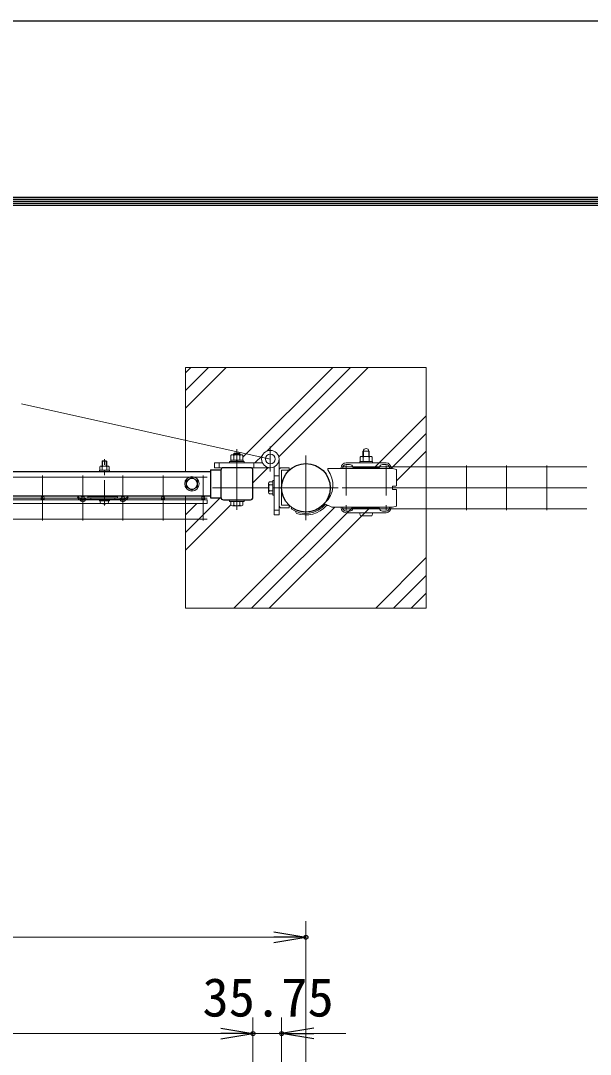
# Model space of a CAD drawing. Units: millimetres, scale not verified. Extents: x -4200 to 4200, y -2970 to 2970.
# Drawn here: x 1887 to 2597, y 1682 to 2970 of the extents above; entities that cross this region are included whole.
import ezdxf
from ezdxf.enums import TextEntityAlignment as Align

# ---------------------------------------------------------------- set-up
doc = ezdxf.new("R2010")
doc.units = ezdxf.units.MM
doc.header["$LTSCALE"] = 10
doc.header["$PDMODE"] = 32
doc.header["$PDSIZE"] = 5
doc.linetypes.add('USER1', pattern=[50.8, 31.75, -6.35, 6.35, -6.35])
for name, color, linetype, lineweight in [('0-1_D-BMK', 2, 'USER1', 13), ('0-2_D-STR1', 1, 'Continuous', 25), ('0-3_D-STR3', 3, 'Continuous', 13), ('0-4_D-STR2', 7, 'Continuous', 13), ('0-5_D-STR-DIM', 7, 'Continuous', 13), ('0-6_D-DCR-HCH', 7, 'Continuous', 13), ('0-C_D-TTL', 7, 'Continuous', 25)]:
    doc.layers.add(name, color=color, linetype=linetype, lineweight=lineweight)
doc.layers.add('0-A_0', color=7, linetype='Continuous')
doc.layers.add('0-B_Defpoints', color=6, linetype='Continuous')
doc.styles.add('ＭＳ ゴシック', font='')
doc.styles.get('ＭＳ ゴシック').set_extended_font_data('MS Gothic')

# ---------------------------------------------------------------- blocks, each defined once
blk = doc.blocks.new('_Open')
at = {"layer": '0-A_0'}
blk.add_line((-10, 1.667), (0, 0), dxfattribs=at)
blk.add_lwpolyline([(-10, -1.667), (0, 0), (-10, 0)], dxfattribs=at)
blk = doc.blocks.new('A$C89819078')
at = {"layer": '0-1_D-BMK'}
blk.add_line((0, -75), (0, 504), dxfattribs=at)
at = {"layer": '0-3_D-STR3'}
for p, q in [((-57.5, 409.3), (-57.5, 367.5)), ((-43.3, 417.5), (43.3, 417.5)), ((-23, 484), (-30, 477)), ((30, 477), (-30, 477)), ((-30, 477), (-30, 417.5)), ((-29.1, 409.3), (-29.1, 367.5)), ((-23, 484), (-23, 417.5)), ((23, 484), (-23, 484)), ((23, 484), (23, 417.5)), ((23, 484), (30, 477)), ((29.1, 409.3), (29.1, 367.5)), ((30, 477), (30, 417.5)), ((57.5, 409.3), (57.5, 367.5)), ((-62.5, 367.5), (62.5, 367.5)), ((-62.5, 351.5), (-62.5, 367.5)), ((-62.5, 351.5), (62.5, 351.5)), ((-57.5, 367.5), (57.5, 367.5)), ((62.5, 351.5), (62.5, 367.5)), ((-62.5, 0), (62.5, 0)), ((-62.5, -16), (-62.5, 0)), ((62.5, -16), (62.5, 0)), ((-62.5, -16), (62.5, -16)), ((-51.8, -16), (51.8, -16)), ((-51.8, -31.3), (-51.8, -16)), ((51.8, -31.6), (51.8, -16))]:
    blk.add_line(p, q, dxfattribs=at)
for centre, radius, start, end in [((-43.3, 401.1), 16.4, 30, 150), ((0, 361.7), 55.8, 58.543, 121.457), ((43.3, 401.1), 16.4, 30, 150), ((-32.8, -31.3), 19, 180, 253.92714), ((0.7, 85), 140, 253.92714, 285.41383), ((32.8, -31.6), 19, 285.41383, 0)]:
    blk.add_arc(centre, radius, start, end, dxfattribs=at)

msp = doc.modelspace()

# ---------------------------------------------------------------- linework, layer by layer
at = {"layer": '0-1_D-BMK'}
for p, q in [((2197.99, 2424.02), (1264.78, 2631.18)), ((2156.31, 2436.16), (2156.31, 2360.67)), ((2197.99, 2408.33), (2197.99, 2439.7)), ((2242.31, 2428.42), (2242.31, 2347.92)), ((2196.81, 2388.17), (2126.01, 2388.17)), ((2202.06, 2388.17), (2282.56, 2388.17))]:
    msp.add_line(p, q, dxfattribs=at)
at = {"layer": '0-2_D-STR1'}
for p, q in [((1305.31, 2408.67), (2123.31, 2408.67)), ((2123.31, 2410.62), (2123.31, 2375.72)), ((2123.31, 2410.62), (2136.31, 2410.62)), ((2123.31, 2410.62), (2123.31, 2375.72)), ((2123.31, 2410.62), (2136.31, 2410.62)), ((2136.31, 2409.97), (2136.31, 2376.37)), ((2173.11, 2413.17), (2139.51, 2413.17)), ((2176.31, 2376.37), (2176.31, 2409.97)), ((2123.31, 2377.67), (1305.31, 2377.67)), ((2123.31, 2375.72), (2136.31, 2375.72)), ((2123.31, 2375.72), (2136.31, 2375.72)), ((2139.51, 2373.17), (2173.11, 2373.17))]:
    msp.add_line(p, q, dxfattribs=at)
msp.add_circle((2242.31, 2388.17), 30.25, dxfattribs=at)
for centre, start, end in [((2139.51, 2409.97), 90, 180), ((2173.11, 2409.97), 0, 90), ((2139.51, 2376.37), 180, 270), ((2173.11, 2376.37), 270, 0)]:
    msp.add_arc(centre, 3.2, start, end, dxfattribs=at)
at = {"layer": '0-3_D-STR3'}
for p, q in [((2148.81, 2422.77), (2148.81, 2428.57)), ((2148.81, 2422.77), (2163.81, 2422.77)), ((2150.53, 2429.27), (2162.07, 2429.27)), ((2152.31, 2430.16), (2153.31, 2431.16)), ((2152.31, 2429.27), (2152.31, 2430.16)), ((2152.56, 2422.77), (2152.56, 2428.57)), ((2155.24, 2420.77), (2156.39, 2422.77)), ((2155.93, 2420.77), (2157.09, 2422.77)), ((2159.31, 2429.27), (2159.31, 2431.16)), ((2160.06, 2422.77), (2160.06, 2428.57)), ((2160.31, 2429.27), (2160.31, 2430.16)), ((2163.81, 2422.77), (2163.81, 2428.57)), ((2164.01, 2420.77), (2164.01, 2422.77)), ((2309.81, 2420.77), (2309.81, 2426.57)), ((2323.09, 2427.27), (2311.54, 2427.27)), ((2313.31, 2427.27), (2313.31, 2433.77)), ((2313.31, 2433.77), (2321.31, 2433.77)), ((2313.56, 2420.77), (2313.56, 2426.57)), ((2313.99, 2427.27), (2313.99, 2433.77)), ((2320.63, 2427.27), (2320.63, 2433.77)), ((2321.06, 2420.77), (2321.06, 2426.57)), ((2321.31, 2427.27), (2321.31, 2433.77)), ((2324.81, 2420.77), (2324.81, 2426.57)), ((2128.28, 2419.17), (2188.28, 2419.17)), ((2134.28, 2419.17), (2134.28, 2413.17)), ((2147.31, 2419.17), (2147.31, 2420.77)), ((2147.31, 2420.77), (2165.31, 2420.77)), ((2165.31, 2419.17), (2147.31, 2419.17)), ((2148.61, 2420.77), (2164.01, 2420.77)), ((2165.31, 2419.17), (2165.31, 2420.77)), ((2177.28, 2419.17), (2177.28, 2413.17)), ((2202.84, 2354.31), (2202.84, 2414.31)), ((2221.34, 2409.97), (2212.04, 2409.97)), ((2212.04, 2409.97), (2212.04, 2366.37)), ((2350.31, 2412.17), (2269.53, 2412.17)), ((2269.53, 2410.57), (2269.53, 2412.17)), ((2286.31, 2413.17), (2286.31, 2412.17)), ((2288.31, 2413.17), (2288.31, 2412.17)), ((2292.31, 2419.17), (2342.31, 2419.17)), ((2292.31, 2417.17), (2296.81, 2417.17)), ((2301.71, 2413.17), (2332.91, 2413.17)), ((2309.31, 2419.17), (2309.31, 2420.77)), ((2309.31, 2419.17), (2325.31, 2419.17)), ((2324.81, 2420.77), (2309.81, 2420.77)), ((2324.81, 2419.17), (2309.81, 2419.17)), ((2337.81, 2417.17), (2342.31, 2417.17)), ((2346.31, 2413.17), (2346.31, 2412.17)), ((2348.31, 2413.17), (2348.31, 2412.17)), ((2350.31, 2412.17), (2355.31, 2411.17)), ((2355.31, 2391.17), (2355.31, 2411.17)), ((2100.31, 2400.92), (2093.31, 2396.87)), ((2093.31, 2396.87), (2093.31, 2389.46)), ((2100.31, 2400.92), (2107.31, 2396.87)), ((2107.31, 2396.87), (2107.31, 2389.46)), ((2196.82, 2395.67), (2201.24, 2395.67)), ((2201.24, 2379.17), (2201.24, 2397.17)), ((2201.24, 2395.67), (2201.24, 2380.67)), ((2202.84, 2403.31), (2208.84, 2403.31)), ((2100.31, 2385.42), (2093.31, 2389.46)), ((2100.31, 2385.42), (2107.31, 2389.46)), ((2195.74, 2393.8), (2195.74, 2382.54)), ((2196.82, 2391.92), (2201.24, 2391.92)), ((2196.82, 2384.41), (2201.24, 2384.41)), ((2350.31, 2386.17), (2350.31, 2390.17)), ((2354.31, 2390.17), (2350.31, 2390.17)), ((2354.31, 2386.17), (2350.31, 2386.17)), ((2355.31, 2365.17), (2355.31, 2385.17)), ((1957.59, 2375.7), (1958.64, 2376.92)), ((1957.59, 2375.7), (1962.3, 2371.65)), ((1958.64, 2376.92), (1963.35, 2372.86)), ((1967.23, 2374.7), (1965.24, 2372.89)), ((1968.31, 2373.52), (1966.32, 2371.71)), ((1968.31, 2375.12), (1970.81, 2375.12)), ((1968.31, 2373.52), (2010.31, 2373.52)), ((1970.81, 2376.92), (2007.81, 2376.92)), ((1970.81, 2375.12), (1970.81, 2376.92)), ((2007.81, 2375.12), (1970.81, 2375.12)), ((1974.31, 2375.12), (1974.31, 2373.52)), ((2004.31, 2375.12), (2004.31, 2373.52)), ((2007.81, 2375.12), (2007.81, 2376.92)), ((2007.81, 2375.12), (2010.31, 2375.12)), ((2010.31, 2373.52), (2012.29, 2371.71)), ((2011.38, 2374.7), (2013.37, 2372.89)), ((2019.98, 2376.92), (2015.27, 2372.86)), ((2021.02, 2375.7), (2016.31, 2371.65)), ((2021.02, 2375.7), (2019.98, 2376.92)), ((2147.31, 2373.17), (2165.31, 2373.17)), ((2147.31, 2371.17), (2147.31, 2373.17)), ((2147.31, 2371.17), (2165.31, 2371.17)), ((2148.81, 2366.75), (2148.81, 2371.17)), ((2148.81, 2371.17), (2163.81, 2371.17)), ((2152.56, 2366.75), (2152.56, 2371.17)), ((2160.07, 2366.75), (2160.07, 2371.17)), ((2163.81, 2366.75), (2163.81, 2371.17)), ((2165.31, 2371.17), (2165.31, 2373.17)), ((2196.82, 2380.67), (2201.24, 2380.67)), ((2201.24, 2379.17), (2202.84, 2379.17)), ((2150.68, 2365.67), (2161.94, 2365.67)), ((2202.84, 2360.31), (2208.84, 2360.31)), ((2221.34, 2366.37), (2212.04, 2366.37)), ((2224.96, 2363.39), (2224.04, 2362.08)), ((2228.85, 2359.3), (2230.78, 2356.34)), ((2266.76, 2367.75), (2274.44, 2364.17)), ((2267.89, 2365.99), (2270.52, 2365.99)), ((2350.31, 2364.17), (2274.44, 2364.17)), ((2286.31, 2363.17), (2286.31, 2364.17)), ((2288.31, 2363.17), (2288.31, 2364.17)), ((2292.31, 2359.17), (2296.81, 2359.17)), ((2292.31, 2357.17), (2342.31, 2357.17)), ((2301.71, 2363.17), (2332.91, 2363.17)), ((2309.31, 2357.17), (2325.31, 2357.17)), ((2337.81, 2359.17), (2342.31, 2359.17)), ((2346.31, 2363.17), (2346.31, 2364.17)), ((2348.31, 2363.17), (2348.31, 2364.17)), ((2350.31, 2364.17), (2355.31, 2365.17)), ((2323.83, 2353.17), (2310.79, 2353.17))]:
    msp.add_line(p, q, dxfattribs=at)
for points in [[(2148.61, 2420.77), (2148.61, 2422.77), (2164.01, 2422.77)], [(2152.31, 2430.16), (2160.31, 2430.16), (2159.31, 2431.16)], [(2153.31, 2429.27), (2153.31, 2431.16), (2159.31, 2431.16)], [(2208.84, 2424.02), (2208.84, 2354.31), (2202.84, 2354.31)], [(2197.99, 2413.17), (2128.28, 2413.17), (2128.28, 2419.17)], [(2221.34, 2409.97), (2221.34, 2413.17), (2212.04, 2413.17)], [(2325.31, 2419.17), (2325.31, 2420.77), (2309.31, 2420.77)], [(2201.24, 2397.17), (2202.84, 2397.17), (2202.84, 2379.17)], [(2221.34, 2366.37), (2221.34, 2363.17), (2212.04, 2363.17)]]:
    msp.add_lwpolyline(points, dxfattribs=at)
for centre, radius in [((2197.99, 2424.02), 10.85), ((2197.99, 2424.02), 6.15), ((2100.31, 2393.17), 9), ((2100.31, 2393.17), 6.71)]:
    msp.add_circle(centre, radius, dxfattribs=at)
for centre, radius, start, end in [((2317.31, 2433.77), 3.4, 0, 180), ((2150.68, 2426.42), 2.85, 48.83491, 131.16509), ((2156.31, 2418.87), 10.39, 68.85295, 111.14705), ((2161.93, 2426.42), 2.85, 48.86505, 131.13495), ((2311.69, 2424.42), 2.85, 48.86505, 131.13495), ((2317.31, 2416.87), 10.39, 68.85295, 111.14705), ((2322.94, 2424.42), 2.85, 48.83491, 131.16509), ((2212.04, 2409.97), 3.2, 90, 180), ((2245.77, 2391.84), 30.25, 311.88087, 38.25418), ((2292.31, 2413.17), 6, 90, 180), ((2292.31, 2413.17), 4, 90, 180), ((2296.81, 2413.17), 4, 11.53696, 90), ((2301.71, 2414.17), 1, 191.53696, 270), ((2332.91, 2414.17), 1, 270, 348.46304), ((2337.81, 2413.17), 4, 90, 168.46304), ((2342.31, 2413.17), 6, 0, 90), ((2342.31, 2413.17), 4, 0, 90), ((2197.9, 2393.8), 2.16, 120, 240), ((2202.82, 2388.17), 7.08, 147.93138, 212.06862), ((2197.9, 2382.54), 2.16, 120, 240), ((2354.31, 2391.17), 1, 270, 0), ((2354.31, 2385.17), 1, 0, 90), ((1964.28, 2373.94), 3.03, 229.26286, 312.38442), ((1964.28, 2373.94), 1.43, 229.26286, 312.38442), ((1968.31, 2373.52), 1.6, 90, 132.38442), ((2010.31, 2373.52), 1.6, 47.61558, 90), ((2014.33, 2373.94), 3.03, 227.61558, 310.73714), ((2014.33, 2373.94), 1.43, 227.61558, 310.73714), ((2150.68, 2367.83), 2.16, 210, 330), ((2156.31, 2372.75), 7.08, 237.93138, 302.06862), ((2161.94, 2367.83), 2.16, 210, 330), ((2212.04, 2366.37), 3.2, 180, 270), ((2242.31, 2388.17), 31.85, 235, 320.12918), ((2242.31, 2388.17), 30.25, 235, 322.44818), ((2242.31, 2388.17), 33.85, 250.08458, 319.07477), ((2292.31, 2363.17), 6, 180, 270), ((2292.31, 2363.17), 4, 180, 270), ((2296.81, 2363.17), 4, 270, 348.46304), ((2301.71, 2362.17), 1, 90, 168.46304), ((2332.91, 2362.17), 1, 11.53696, 90), ((2337.81, 2363.17), 4, 191.53696, 270), ((2342.31, 2363.17), 6, 270, 0), ((2342.31, 2363.17), 4, 270, 0)]:
    msp.add_arc(centre, radius, start, end, dxfattribs=at)
for centre, start_param, end_param in [((2310.79, 2357.97), 1.7382444, 3.1415927), ((2323.83, 2357.97), 3.1415927, 4.5449409)]:
    msp.add_ellipse(centre, major_axis=(0, 4.8), ratio=0.3125, start_param=start_param, end_param=end_param, dxfattribs=at)
at = {"layer": '0-4_D-STR2'}
for p, q in [((2287.31, 2414.36), (2592.31, 2414.36)), ((2292.31, 2416.17), (2292.31, 2378.74)), ((2342.31, 2416.17), (2342.31, 2378.74)), ((2392.31, 2416.17), (2392.31, 2360.17)), ((2442.31, 2416.17), (2442.31, 2360.17)), ((2492.31, 2416.17), (2492.31, 2360.17)), ((2542.31, 2416.17), (2542.31, 2360.17)), ((2119.31, 2401.61), (1309.31, 2401.61)), ((1914.31, 2403.42), (1914.31, 2347.42)), ((1964.31, 2403.42), (1964.31, 2347.42)), ((2014.31, 2403.42), (2014.31, 2347.42)), ((2064.31, 2403.42), (2064.31, 2347.42)), ((2114.31, 2403.42), (2114.31, 2347.42)), ((2287.31, 2388.17), (2592.31, 2388.17)), ((2119.31, 2375.42), (1309.31, 2375.42)), ((2119.31, 2373.17), (1309.31, 2373.17)), ((2119.31, 2368.67), (2119.31, 2373.17)), ((2119.31, 2368.67), (1309.31, 2368.67)), ((2287.31, 2361.97), (2592.31, 2361.97)), ((2292.31, 2366.74), (2292.31, 2360.17)), ((2342.31, 2366.74), (2342.31, 2360.17)), ((2119.31, 2349.22), (1309.31, 2349.22))]:
    msp.add_line(p, q, dxfattribs=at)
for centre in [(1914.31, 2375.42), (1964.31, 2375.42), (2014.31, 2375.42), (2064.31, 2375.42), (2114.31, 2375.42)]:
    msp.add_circle(centre, 2.25, dxfattribs=at)
at = {"layer": '0-5_D-STR-DIM'}
for p, q in [((2242.31, 1498.46), (2242.31, 1848.22)), ((282.31, 1828.22), (2202.31, 1828.22)), ((2176.31, 1378.22), (2176.31, 1728.22)), ((2176.31, 1378.22), (2176.31, 1728.22)), ((2212.06, 1455.22), (2212.06, 1728.22)), ((1292.31, 1708.22), (2136.31, 1708.22)), ((2136.31, 1708.22), (2096.31, 1708.22)), ((2176.31, 1708.22), (2212.06, 1708.22)), ((2252.06, 1708.22), (2292.06, 1708.22))]:
    msp.add_line(p, q, dxfattribs=at)
msp.add_lwpolyline([(2092.31, 2377.67), (2092.31, 2238.17), (2392.31, 2238.17), (2392.31, 2538.17), (2092.31, 2538.17), (2092.31, 2408.67)], dxfattribs=at)
at = {"layer": '0-6_D-DCR-HCH'}
for p, q in [((2092.31, 2487.3), (2143.18, 2538.17)), ((2092.31, 2509.4), (2121.08, 2538.17)), ((2092.31, 2531.49), (2098.99, 2538.17)), ((2163.81, 2426.21), (2275.76, 2538.17)), ((2193.59, 2433.9), (2297.86, 2538.17)), ((2208.47, 2426.68), (2319.96, 2538.17)), ((2326.54, 2412.17), (2392.31, 2477.94)), ((2348.64, 2412.17), (2392.31, 2455.84)), ((2178.86, 2419.17), (2188.11, 2428.42)), ((2355.31, 2396.75), (2392.31, 2433.75)), ((2176.31, 2394.52), (2194.96, 2413.17)), ((2092.31, 2332.62), (2135.41, 2375.72)), ((2115.11, 2377.51), (2115.26, 2377.67)), ((2092.31, 2354.72), (2106.26, 2368.67)), ((2092.31, 2310.52), (2148.81, 2367.02)), ((2152.54, 2238.17), (2278.54, 2364.17)), ((2174.64, 2238.17), (2300.64, 2364.17)), ((2196.73, 2238.17), (2322.73, 2364.17)), ((2329.32, 2238.17), (2392.31, 2301.16)), ((2351.41, 2238.17), (2392.31, 2279.07)), ((2373.51, 2238.17), (2392.31, 2256.97))]:
    msp.add_line(p, q, dxfattribs=at)
at = {"layer": '0-B_Defpoints'}
for p in [(2242.31, 1828.22), (2176.31, 1708.22), (2212.06, 1708.22)]:
    msp.add_point(p, dxfattribs=at)
at = {"layer": '0-C_D-TTL', "color": 2}
msp.add_lwpolyline([(-4199.68, 2970.23), (4200.32, 2970.23), (4200.32, -2969.77), (-4199.68, -2969.77)], close=True, dxfattribs=at)
at = {"layer": '0-C_D-TTL'}
for points in [[(-3929.68, 2750.23), (3930.32, 2750.23), (3930.32, -2749.77), (-3929.68, -2749.77)], [(-3927.18, 2747.73), (3927.82, 2747.73), (3927.82, -2747.27), (-3927.18, -2747.27)], [(-3924.68, 2745.23), (3925.32, 2745.23), (3925.32, -2744.77), (-3924.68, -2744.77)], [(-3922.18, 2742.73), (3922.82, 2742.73), (3922.82, -2742.27), (-3922.18, -2742.27)], [(-3919.68, 2740.23), (3920.32, 2740.23), (3920.32, -2739.77), (-3919.68, -2739.77)]]:
    msp.add_lwpolyline(points, close=True, dxfattribs=at)

# ---------------------------------------------------------------- block references
at = {"layer": '0-5_D-STR-DIM'}
for name, p, xscale, yscale in [('A$C89819078', (1991.31, 2373.52), 0.1, 0.1), ('_Open', (2242.31, 1828.22), 4, 4), ('_Open', (2176.31, 1708.22), 4, 4), ('_Open', (2176.31, 1708.22), 4, 4)]:
    msp.add_blockref(name, p, dxfattribs=dict(at, xscale=xscale, yscale=yscale))
at = {"layer": '0-5_D-STR-DIM', "xscale": 4, "yscale": 4, "rotation": 180}
msp.add_blockref('_Open', (2212.06, 1708.22), dxfattribs=at)

# ---------------------------------------------------------------- texts
at = {"layer": '0-5_D-STR-DIM', "style": 'ＭＳ ゴシック'}
msp.add_text('35.75', height=48.09, dxfattribs=at).set_placement((2113.46, 1714.96), align=Align.BOTTOM_LEFT)

doc.saveas('drawing.dxf')
